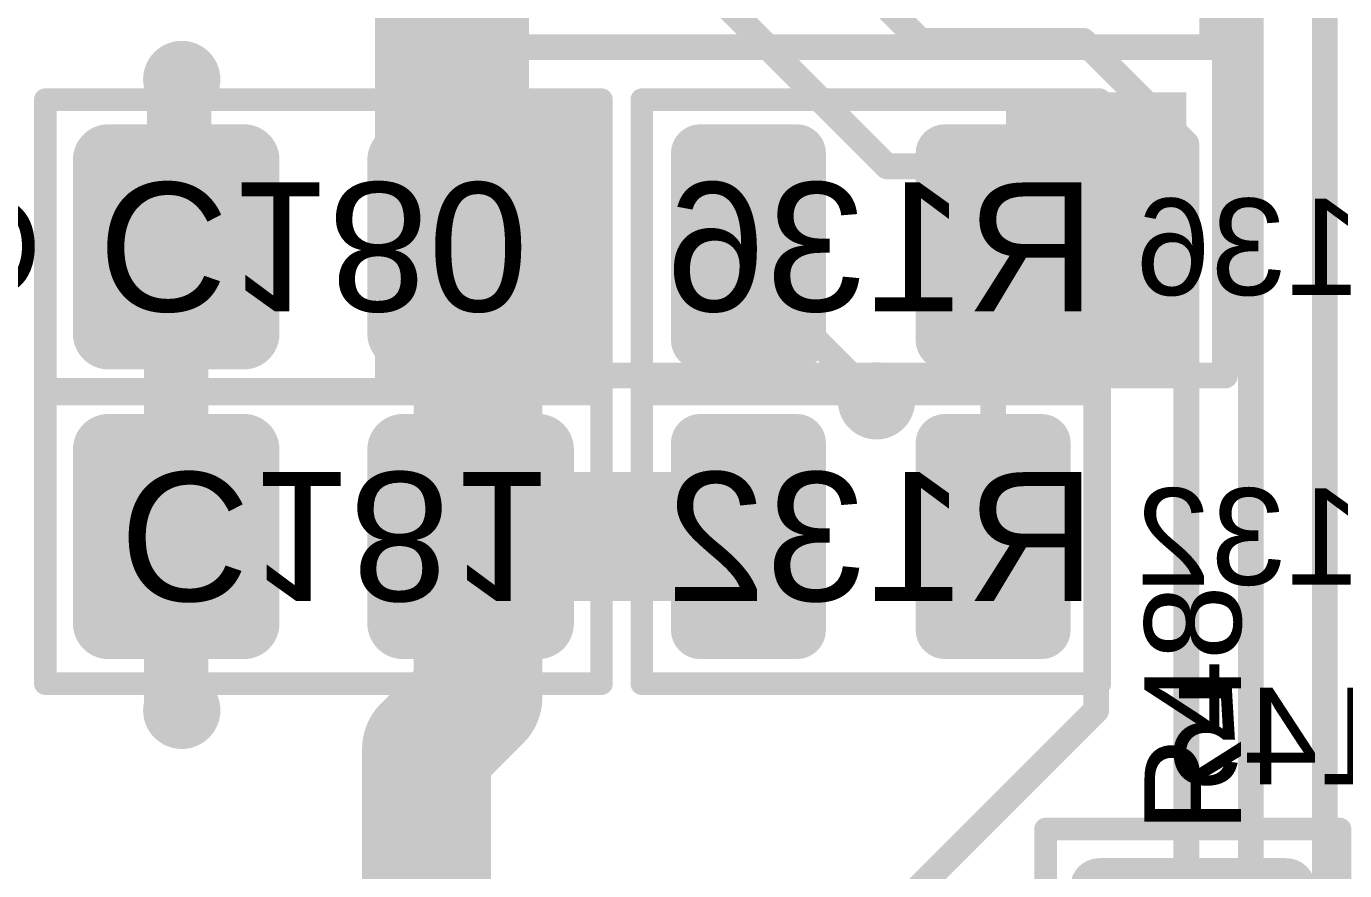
# Model space of a CAD drawing. Header units: inches. Extents: x -3 to 191, y -18 to 93.
# Drawn here: x 31.69 to 41.93, y 47.95 to 54.51 of the extents above; entities that cross this region are included whole.
import ezdxf

# ---------------------------------------------------------------- set-up
doc = ezdxf.new("R2010")
doc.units = ezdxf.units.IN
for name, color, linetype in [('Bottom Layer', 5, 'Continuous'), ('Bottom Overlay', 54, 'Continuous'), ('Bottom Paste', 16, 'Continuous'), ('Bottom Solder', 6, 'Continuous'), ('GND 1', 90, 'Continuous'), ('GND 2', 156, 'Continuous'), ('Mechanical 13', 56, 'Continuous'), ('PWR', 16, 'Continuous'), ('Signal L4', 76, 'Continuous'), ('Top 3D Body', 56, 'Continuous'), ('Top Assembly', 216, 'Continuous'), ('Top Courtyard', 56, 'Continuous'), ('Top Layer', 1, 'Continuous'), ('Top Overlay', 2, 'Continuous'), ('Top Paste', 8, 'Continuous'), ('Top Solder', 216, 'Continuous'), ('Via Holes', 16, 'Continuous')]:
    doc.layers.add(name, color=color, linetype=linetype)
doc.styles.add('Arial', font='', dxfattribs={"height": 0.2})
doc.styles.get('Arial').set_extended_font_data('Arial')

# ---------------------------------------------------------------- blocks, each defined once
blk = doc.blocks.new('FP_2_1977223_2_MFG_176')
at = {"layer": 'Top Layer'}
for points in [[(-2.95, 5.6), (-1.55, 5.6), (-1.55, 3.5), (-2.95, 3.5)], [(1.55, 5.6), (2.95, 5.6), (2.95, 3.5), (1.55, 3.5)]]:
    blk.add_hatch(color=1, dxfattribs=at).paths.add_polyline_path(points)
at = {"layer": 'Top Paste'}
for points in [[(-2.95, 5.6), (-1.55, 5.6), (-1.55, 3.5), (-2.95, 3.5)], [(1.55, 5.6), (2.95, 5.6), (2.95, 3.5), (1.55, 3.5)]]:
    blk.add_hatch(color=8, dxfattribs=at).paths.add_polyline_path(points)
at = {"layer": 'Top Solder'}
for points in [[(-2.95, 5.6), (-1.55, 5.6), (-1.55, 3.5), (-2.95, 3.5)], [(1.55, 5.6), (2.95, 5.6), (2.95, 3.5), (1.55, 3.5)]]:
    blk.add_hatch(color=216, dxfattribs=at).paths.add_polyline_path(points)
at = {"layer": 'Top 3D Body'}
for points in [[(3.15, 3.15, 0.2, 0.2, 0), (-3.15, 3.15, 0.2, 0.2, 0)], [(-3.15, 3.15, 0.2, 0.2, 0), (-3.15, -3.15, 0.2, 0.2, 0)], [(3.15, 3.15, 0.2, 0.2, 0), (3.15, -3.15, 0.2, 0.2, 0)]]:
    blk.add_lwpolyline(points, format="xyseb", dxfattribs=at)
for points in [[(-3.2, 3.15, 0.1, 0.1, 1), (-3.1, 3.15, 0.1, 0.1, 1)], [(-3.2, 3.15, 0.1, 0.1, 1), (-3.1, 3.15, 0.1, 0.1, 1)], [(3.1, 3.15, 0.1, 0.1, 1), (3.2, 3.15, 0.1, 0.1, 1)], [(3.1, 3.15, 0.1, 0.1, 1), (3.2, 3.15, 0.1, 0.1, 1)]]:
    blk.add_lwpolyline(points, format="xyseb", close=True, dxfattribs=at)
at = {"layer": 'Top Assembly'}
for points in [[(3.25, 5.7, 0.2, 0.2, 0), (-3.25, 5.7, 0.2, 0.2, 0)], [(-3.25, 5.7, 0.2, 0.2, 0), (-3.25, -5.8, 0.2, 0.2, 0)], [(3.25, 5.7, 0.2, 0.2, 0), (3.25, -5.8, 0.2, 0.2, 0)]]:
    blk.add_lwpolyline(points, format="xyseb", dxfattribs=at)
for points in [[(-3.3, 5.7, 0.1, 0.1, 1), (-3.2, 5.7, 0.1, 0.1, 1)], [(-3.3, 5.7, 0.1, 0.1, 1), (-3.2, 5.7, 0.1, 0.1, 1)], [(3.2, 5.7, 0.1, 0.1, 1), (3.3, 5.7, 0.1, 0.1, 1)], [(3.2, 5.7, 0.1, 0.1, 1), (3.3, 5.7, 0.1, 0.1, 1)]]:
    blk.add_lwpolyline(points, format="xyseb", close=True, dxfattribs=at)
at = {"layer": 'Top Courtyard'}
for points in [[(3.25, 5.7, 0.2, 0.2, 0), (-3.25, 5.7, 0.2, 0.2, 0)], [(-3.25, 5.7, 0.2, 0.2, 0), (-3.25, -5.8, 0.2, 0.2, 0)], [(3.25, 5.7, 0.2, 0.2, 0), (3.25, -5.8, 0.2, 0.2, 0)]]:
    blk.add_lwpolyline(points, format="xyseb", dxfattribs=at)
for points in [[(-3.3, 5.7, 0.1, 0.1, 1), (-3.2, 5.7, 0.1, 0.1, 1)], [(-3.3, 5.7, 0.1, 0.1, 1), (-3.2, 5.7, 0.1, 0.1, 1)], [(3.2, 5.7, 0.1, 0.1, 1), (3.3, 5.7, 0.1, 0.1, 1)], [(3.2, 5.7, 0.1, 0.1, 1), (3.3, 5.7, 0.1, 0.1, 1)]]:
    blk.add_lwpolyline(points, format="xyseb", close=True, dxfattribs=at)
at = {"layer": 'Top Overlay'}
for points in [[(2.375, 6.15, 0.25, 0.25, 1), (2.125, 6.15, 0.25, 0.25, 1)], [(2.063, 6.15, 0.125, 0.125, 1), (2.187, 6.15, 0.125, 0.125, 1)], [(2.313, 6.15, 0.125, 0.125, 1), (2.438, 6.15, 0.125, 0.125, 1)], [(-3.2, 3.15, 0.1, 0.1, 1), (-3.1, 3.15, 0.1, 0.1, 1)], [(-1.225, 3.15, 0.1, 0.1, 1), (-1.125, 3.15, 0.1, 0.1, 1)], [(1.125, 3.15, 0.1, 0.1, 1), (1.225, 3.15, 0.1, 0.1, 1)], [(3.1, 3.15, 0.1, 0.1, 1), (3.2, 3.15, 0.1, 0.1, 1)]]:
    blk.add_lwpolyline(points, format="xyseb", close=True, dxfattribs=at)
for points in [[(-3.15, 3.15, 0.2, 0.2, 0), (-3.15, -3.15, 0.2, 0.2, 0)], [(1.175, 3.15, 0.2, 0.2, 0), (-1.175, 3.15, 0.2, 0.2, 0)], [(3.15, 3.15, 0.2, 0.2, 0), (3.15, -3.15, 0.2, 0.2, 0)]]:
    blk.add_lwpolyline(points, format="xyseb", dxfattribs=at)
blk = doc.blocks.new('RES_0805_B_183')
at = {"layer": 'Bottom Layer'}
h = blk.add_hatch(color=5, dxfattribs=at)
edge = h.paths.add_edge_path()
edge.add_arc((-1.325, 0.725), 0.125, 90, 180)
edge.add_line((-1.45, 0.725), (-1.45, -0.725))
edge.add_arc((-1.325, -0.725), 0.125, 180, 270)
edge.add_line((-1.325, -0.85), (-0.575, -0.85))
edge.add_arc((-0.575, -0.725), 0.125, 270, 360)
edge.add_line((-0.45, -0.725), (-0.45, 0.725))
edge.add_arc((-0.575, 0.725), 0.125, 0, 90)
edge.add_line((-0.575, 0.85), (-1.325, 0.85))
h = blk.add_hatch(color=5, dxfattribs=at)
edge = h.paths.add_edge_path()
edge.add_arc((0.575, 0.725), 0.125, 90, 180)
edge.add_line((0.45, 0.725), (0.45, -0.725))
edge.add_arc((0.575, -0.725), 0.125, 180, 270)
edge.add_line((0.575, -0.85), (1.325, -0.85))
edge.add_arc((1.325, -0.725), 0.125, 270, 360)
edge.add_line((1.45, -0.725), (1.45, 0.725))
edge.add_arc((1.325, 0.725), 0.125, 0, 90)
edge.add_line((1.325, 0.85), (0.575, 0.85))
at = {"layer": 'Bottom Paste'}
h = blk.add_hatch(color=16, dxfattribs=at)
edge = h.paths.add_edge_path()
edge.add_arc((-1.325, 0.725), 0.125, 90, 180)
edge.add_line((-1.45, 0.725), (-1.45, -0.725))
edge.add_arc((-1.325, -0.725), 0.125, 180, 270)
edge.add_line((-1.325, -0.85), (-0.575, -0.85))
edge.add_arc((-0.575, -0.725), 0.125, 270, 360)
edge.add_line((-0.45, -0.725), (-0.45, 0.725))
edge.add_arc((-0.575, 0.725), 0.125, 0, 90)
edge.add_line((-0.575, 0.85), (-1.325, 0.85))
h = blk.add_hatch(color=16, dxfattribs=at)
edge = h.paths.add_edge_path()
edge.add_arc((0.575, 0.725), 0.125, 90, 180)
edge.add_line((0.45, 0.725), (0.45, -0.725))
edge.add_arc((0.575, -0.725), 0.125, 180, 270)
edge.add_line((0.575, -0.85), (1.325, -0.85))
edge.add_arc((1.325, -0.725), 0.125, 270, 360)
edge.add_line((1.45, -0.725), (1.45, 0.725))
edge.add_arc((1.325, 0.725), 0.125, 0, 90)
edge.add_line((1.325, 0.85), (0.575, 0.85))
at = {"layer": 'Bottom Solder'}
h = blk.add_hatch(color=6, dxfattribs=at)
edge = h.paths.add_edge_path()
edge.add_arc((-1.325, 0.725), 0.227, 90, 180)
edge.add_line((-1.552, 0.725), (-1.552, -0.725))
edge.add_arc((-1.325, -0.725), 0.227, 180, 270)
edge.add_line((-1.325, -0.952), (-0.575, -0.952))
edge.add_arc((-0.575, -0.725), 0.227, 270, 360)
edge.add_line((-0.348, -0.725), (-0.348, 0.725))
edge.add_arc((-0.575, 0.725), 0.227, 0, 90)
edge.add_line((-0.575, 0.952), (-1.325, 0.952))
h = blk.add_hatch(color=6, dxfattribs=at)
edge = h.paths.add_edge_path()
edge.add_arc((0.575, 0.725), 0.227, 90, 180)
edge.add_line((0.348, 0.725), (0.348, -0.725))
edge.add_arc((0.575, -0.725), 0.227, 180, 270)
edge.add_line((0.575, -0.952), (1.325, -0.952))
edge.add_arc((1.325, -0.725), 0.227, 270, 360)
edge.add_line((1.552, -0.725), (1.552, 0.725))
edge.add_arc((1.325, 0.725), 0.227, 0, 90)
edge.add_line((1.325, 0.952), (0.575, 0.952))
at = {"layer": 'Mechanical 13'}
for points in [[(1.778, 1.143, 0.175, 0.175, 0), (-1.778, 1.143, 0.175, 0.175, 0)], [(-1.778, 1.143, 0.175, 0.175, 0), (-1.778, -1.143, 0.175, 0.175, 0)], [(1.778, 1.143, 0.175, 0.175, 0), (1.778, -1.143, 0.175, 0.175, 0)], [(1.778, -1.143, 0.175, 0.175, 0), (-1.778, -1.143, 0.175, 0.175, 0)]]:
    blk.add_lwpolyline(points, format="xyseb", dxfattribs=at)
for points in [[(-1.822, 1.143, 0.0875, 0.0875, 1), (-1.734, 1.143, 0.0875, 0.0875, 1)], [(-1.822, 1.143, 0.0875, 0.0875, 1), (-1.734, 1.143, 0.0875, 0.0875, 1)], [(1.734, 1.143, 0.0875, 0.0875, 1), (1.822, 1.143, 0.0875, 0.0875, 1)], [(1.734, 1.143, 0.0875, 0.0875, 1), (1.822, 1.143, 0.0875, 0.0875, 1)], [(-1.822, -1.143, 0.0875, 0.0875, 1), (-1.734, -1.143, 0.0875, 0.0875, 1)], [(-1.822, -1.143, 0.0875, 0.0875, 1), (-1.734, -1.143, 0.0875, 0.0875, 1)], [(1.734, -1.143, 0.0875, 0.0875, 1), (1.822, -1.143, 0.0875, 0.0875, 1)], [(1.734, -1.143, 0.0875, 0.0875, 1), (1.822, -1.143, 0.0875, 0.0875, 1)]]:
    blk.add_lwpolyline(points, format="xyseb", close=True, dxfattribs=at)
at = {"layer": 'Mechanical 13', "style": 'Arial', "text_generation_flag": 2}
blk.add_text('R136', height=1, rotation=180, dxfattribs=at).set_placement((-1.749, 0.5))
blk = doc.blocks.new('RES_0805_B_187')
at = {"layer": 'Bottom Layer'}
h = blk.add_hatch(color=5, dxfattribs=at)
edge = h.paths.add_edge_path()
edge.add_arc((-1.325, 0.725), 0.125, 90, 180)
edge.add_line((-1.45, 0.725), (-1.45, -0.725))
edge.add_arc((-1.325, -0.725), 0.125, 180, 270)
edge.add_line((-1.325, -0.85), (-0.575, -0.85))
edge.add_arc((-0.575, -0.725), 0.125, 270, 360)
edge.add_line((-0.45, -0.725), (-0.45, 0.725))
edge.add_arc((-0.575, 0.725), 0.125, 0, 90)
edge.add_line((-0.575, 0.85), (-1.325, 0.85))
h = blk.add_hatch(color=5, dxfattribs=at)
edge = h.paths.add_edge_path()
edge.add_arc((0.575, 0.725), 0.125, 90, 180)
edge.add_line((0.45, 0.725), (0.45, -0.725))
edge.add_arc((0.575, -0.725), 0.125, 180, 270)
edge.add_line((0.575, -0.85), (1.325, -0.85))
edge.add_arc((1.325, -0.725), 0.125, 270, 360)
edge.add_line((1.45, -0.725), (1.45, 0.725))
edge.add_arc((1.325, 0.725), 0.125, 0, 90)
edge.add_line((1.325, 0.85), (0.575, 0.85))
at = {"layer": 'Bottom Paste'}
h = blk.add_hatch(color=16, dxfattribs=at)
edge = h.paths.add_edge_path()
edge.add_arc((-1.325, 0.725), 0.125, 90, 180)
edge.add_line((-1.45, 0.725), (-1.45, -0.725))
edge.add_arc((-1.325, -0.725), 0.125, 180, 270)
edge.add_line((-1.325, -0.85), (-0.575, -0.85))
edge.add_arc((-0.575, -0.725), 0.125, 270, 360)
edge.add_line((-0.45, -0.725), (-0.45, 0.725))
edge.add_arc((-0.575, 0.725), 0.125, 0, 90)
edge.add_line((-0.575, 0.85), (-1.325, 0.85))
h = blk.add_hatch(color=16, dxfattribs=at)
edge = h.paths.add_edge_path()
edge.add_arc((0.575, 0.725), 0.125, 90, 180)
edge.add_line((0.45, 0.725), (0.45, -0.725))
edge.add_arc((0.575, -0.725), 0.125, 180, 270)
edge.add_line((0.575, -0.85), (1.325, -0.85))
edge.add_arc((1.325, -0.725), 0.125, 270, 360)
edge.add_line((1.45, -0.725), (1.45, 0.725))
edge.add_arc((1.325, 0.725), 0.125, 0, 90)
edge.add_line((1.325, 0.85), (0.575, 0.85))
at = {"layer": 'Bottom Solder'}
h = blk.add_hatch(color=6, dxfattribs=at)
edge = h.paths.add_edge_path()
edge.add_arc((-1.325, 0.725), 0.227, 90, 180)
edge.add_line((-1.552, 0.725), (-1.552, -0.725))
edge.add_arc((-1.325, -0.725), 0.227, 180, 270)
edge.add_line((-1.325, -0.952), (-0.575, -0.952))
edge.add_arc((-0.575, -0.725), 0.227, 270, 360)
edge.add_line((-0.348, -0.725), (-0.348, 0.725))
edge.add_arc((-0.575, 0.725), 0.227, 0, 90)
edge.add_line((-0.575, 0.952), (-1.325, 0.952))
h = blk.add_hatch(color=6, dxfattribs=at)
edge = h.paths.add_edge_path()
edge.add_arc((0.575, 0.725), 0.227, 90, 180)
edge.add_line((0.348, 0.725), (0.348, -0.725))
edge.add_arc((0.575, -0.725), 0.227, 180, 270)
edge.add_line((0.575, -0.952), (1.325, -0.952))
edge.add_arc((1.325, -0.725), 0.227, 270, 360)
edge.add_line((1.552, -0.725), (1.552, 0.725))
edge.add_arc((1.325, 0.725), 0.227, 0, 90)
edge.add_line((1.325, 0.952), (0.575, 0.952))
at = {"layer": 'Mechanical 13'}
for points in [[(1.778, 1.143, 0.175, 0.175, 0), (-1.778, 1.143, 0.175, 0.175, 0)], [(-1.778, 1.143, 0.175, 0.175, 0), (-1.778, -1.143, 0.175, 0.175, 0)], [(1.778, 1.143, 0.175, 0.175, 0), (1.778, -1.143, 0.175, 0.175, 0)], [(1.778, -1.143, 0.175, 0.175, 0), (-1.778, -1.143, 0.175, 0.175, 0)]]:
    blk.add_lwpolyline(points, format="xyseb", dxfattribs=at)
for points in [[(-1.822, 1.143, 0.0875, 0.0875, 1), (-1.734, 1.143, 0.0875, 0.0875, 1)], [(-1.822, 1.143, 0.0875, 0.0875, 1), (-1.734, 1.143, 0.0875, 0.0875, 1)], [(1.734, 1.143, 0.0875, 0.0875, 1), (1.822, 1.143, 0.0875, 0.0875, 1)], [(1.734, 1.143, 0.0875, 0.0875, 1), (1.822, 1.143, 0.0875, 0.0875, 1)], [(-1.822, -1.143, 0.0875, 0.0875, 1), (-1.734, -1.143, 0.0875, 0.0875, 1)], [(-1.822, -1.143, 0.0875, 0.0875, 1), (-1.734, -1.143, 0.0875, 0.0875, 1)], [(1.734, -1.143, 0.0875, 0.0875, 1), (1.822, -1.143, 0.0875, 0.0875, 1)], [(1.734, -1.143, 0.0875, 0.0875, 1), (1.822, -1.143, 0.0875, 0.0875, 1)]]:
    blk.add_lwpolyline(points, format="xyseb", close=True, dxfattribs=at)
at = {"layer": 'Mechanical 13', "style": 'Arial', "text_generation_flag": 2}
blk.add_text('R132', height=1, rotation=180, dxfattribs=at).set_placement((-1.749, 0.5))
blk = doc.blocks.new('RES_0805_268')
at = {"layer": 'Top Layer'}
h = blk.add_hatch(color=1, dxfattribs=at)
edge = h.paths.add_edge_path()
edge.add_arc((-1.325, 0.725), 0.125, 90, 180)
edge.add_line((-1.45, 0.725), (-1.45, -0.725))
edge.add_arc((-1.325, -0.725), 0.125, 180, 270)
edge.add_line((-1.325, -0.85), (-0.575, -0.85))
edge.add_arc((-0.575, -0.725), 0.125, 270, 360)
edge.add_line((-0.45, -0.725), (-0.45, 0.725))
edge.add_arc((-0.575, 0.725), 0.125, 0, 90)
edge.add_line((-0.575, 0.85), (-1.325, 0.85))
h = blk.add_hatch(color=1, dxfattribs=at)
edge = h.paths.add_edge_path()
edge.add_arc((0.575, 0.725), 0.125, 90, 180)
edge.add_line((0.45, 0.725), (0.45, -0.725))
edge.add_arc((0.575, -0.725), 0.125, 180, 270)
edge.add_line((0.575, -0.85), (1.325, -0.85))
edge.add_arc((1.325, -0.725), 0.125, 270, 360)
edge.add_line((1.45, -0.725), (1.45, 0.725))
edge.add_arc((1.325, 0.725), 0.125, 0, 90)
edge.add_line((1.325, 0.85), (0.575, 0.85))
at = {"layer": 'Top Paste'}
h = blk.add_hatch(color=8, dxfattribs=at)
edge = h.paths.add_edge_path()
edge.add_arc((-1.325, 0.725), 0.125, 90, 180)
edge.add_line((-1.45, 0.725), (-1.45, -0.725))
edge.add_arc((-1.325, -0.725), 0.125, 180, 270)
edge.add_line((-1.325, -0.85), (-0.575, -0.85))
edge.add_arc((-0.575, -0.725), 0.125, 270, 360)
edge.add_line((-0.45, -0.725), (-0.45, 0.725))
edge.add_arc((-0.575, 0.725), 0.125, 0, 90)
edge.add_line((-0.575, 0.85), (-1.325, 0.85))
h = blk.add_hatch(color=8, dxfattribs=at)
edge = h.paths.add_edge_path()
edge.add_arc((0.575, 0.725), 0.125, 90, 180)
edge.add_line((0.45, 0.725), (0.45, -0.725))
edge.add_arc((0.575, -0.725), 0.125, 180, 270)
edge.add_line((0.575, -0.85), (1.325, -0.85))
edge.add_arc((1.325, -0.725), 0.125, 270, 360)
edge.add_line((1.45, -0.725), (1.45, 0.725))
edge.add_arc((1.325, 0.725), 0.125, 0, 90)
edge.add_line((1.325, 0.85), (0.575, 0.85))
at = {"layer": 'Top Solder'}
h = blk.add_hatch(color=216, dxfattribs=at)
edge = h.paths.add_edge_path()
edge.add_arc((-1.325, 0.725), 0.227, 90, 180)
edge.add_line((-1.552, 0.725), (-1.552, -0.725))
edge.add_arc((-1.325, -0.725), 0.227, 180, 270)
edge.add_line((-1.325, -0.952), (-0.575, -0.952))
edge.add_arc((-0.575, -0.725), 0.227, 270, 360)
edge.add_line((-0.348, -0.725), (-0.348, 0.725))
edge.add_arc((-0.575, 0.725), 0.227, 0, 90)
edge.add_line((-0.575, 0.952), (-1.325, 0.952))
h = blk.add_hatch(color=216, dxfattribs=at)
edge = h.paths.add_edge_path()
edge.add_arc((0.575, 0.725), 0.227, 90, 180)
edge.add_line((0.348, 0.725), (0.348, -0.725))
edge.add_arc((0.575, -0.725), 0.227, 180, 270)
edge.add_line((0.575, -0.952), (1.325, -0.952))
edge.add_arc((1.325, -0.725), 0.227, 270, 360)
edge.add_line((1.552, -0.725), (1.552, 0.725))
edge.add_arc((1.325, 0.725), 0.227, 0, 90)
edge.add_line((1.325, 0.952), (0.575, 0.952))
at = {"layer": 'Mechanical 13'}
for points in [[(-1.778, 1.143, 0.175, 0.175, 0), (-1.778, -1.143, 0.175, 0.175, 0)], [(-1.778, 1.143, 0.175, 0.175, 0), (1.778, 1.143, 0.175, 0.175, 0)], [(1.778, 1.143, 0.175, 0.175, 0), (1.778, -1.143, 0.175, 0.175, 0)], [(-1.778, -1.143, 0.175, 0.175, 0), (1.778, -1.143, 0.175, 0.175, 0)]]:
    blk.add_lwpolyline(points, format="xyseb", dxfattribs=at)
for points in [[(-1.822, 1.143, 0.0875, 0.0875, 1), (-1.734, 1.143, 0.0875, 0.0875, 1)], [(-1.822, 1.143, 0.0875, 0.0875, 1), (-1.734, 1.143, 0.0875, 0.0875, 1)], [(1.734, 1.143, 0.0875, 0.0875, 1), (1.822, 1.143, 0.0875, 0.0875, 1)], [(1.734, 1.143, 0.0875, 0.0875, 1), (1.822, 1.143, 0.0875, 0.0875, 1)], [(-1.822, -1.143, 0.0875, 0.0875, 1), (-1.734, -1.143, 0.0875, 0.0875, 1)], [(-1.822, -1.143, 0.0875, 0.0875, 1), (-1.734, -1.143, 0.0875, 0.0875, 1)], [(1.734, -1.143, 0.0875, 0.0875, 1), (1.822, -1.143, 0.0875, 0.0875, 1)], [(1.734, -1.143, 0.0875, 0.0875, 1), (1.822, -1.143, 0.0875, 0.0875, 1)]]:
    blk.add_lwpolyline(points, format="xyseb", close=True, dxfattribs=at)
at = {"layer": 'Mechanical 13', "style": 'Arial'}
blk.add_text('R48', height=1, dxfattribs=at).set_placement((-1.333, -0.5))
blk = doc.blocks.new('CAP_0805_B_347')
at = {"layer": 'Bottom Layer'}
h = blk.add_hatch(color=5, dxfattribs=at)
edge = h.paths.add_edge_path()
edge.add_arc((-1.668, 0.675), 0.175, 90, 180)
edge.add_line((-1.843, 0.675), (-1.843, -0.675))
edge.add_arc((-1.668, -0.675), 0.175, 180, 270)
edge.add_line((-1.668, -0.85), (-0.618, -0.85))
edge.add_arc((-0.618, -0.675), 0.175, 270, 360)
edge.add_line((-0.443, -0.675), (-0.443, 0.675))
edge.add_arc((-0.618, 0.675), 0.175, 0, 90)
edge.add_line((-0.618, 0.85), (-1.668, 0.85))
h = blk.add_hatch(color=5, dxfattribs=at)
edge = h.paths.add_edge_path()
edge.add_arc((0.618, 0.675), 0.175, 90, 180)
edge.add_line((0.443, 0.675), (0.443, -0.675))
edge.add_arc((0.618, -0.675), 0.175, 180, 270)
edge.add_line((0.618, -0.85), (1.668, -0.85))
edge.add_arc((1.668, -0.675), 0.175, 270, 360)
edge.add_line((1.843, -0.675), (1.843, 0.675))
edge.add_arc((1.668, 0.675), 0.175, 0, 90)
edge.add_line((1.668, 0.85), (0.618, 0.85))
at = {"layer": 'Bottom Paste'}
h = blk.add_hatch(color=16, dxfattribs=at)
edge = h.paths.add_edge_path()
edge.add_arc((-1.668, 0.675), 0.175, 90, 180)
edge.add_line((-1.843, 0.675), (-1.843, -0.675))
edge.add_arc((-1.668, -0.675), 0.175, 180, 270)
edge.add_line((-1.668, -0.85), (-0.618, -0.85))
edge.add_arc((-0.618, -0.675), 0.175, 270, 360)
edge.add_line((-0.443, -0.675), (-0.443, 0.675))
edge.add_arc((-0.618, 0.675), 0.175, 0, 90)
edge.add_line((-0.618, 0.85), (-1.668, 0.85))
h = blk.add_hatch(color=16, dxfattribs=at)
edge = h.paths.add_edge_path()
edge.add_arc((0.618, 0.675), 0.175, 90, 180)
edge.add_line((0.443, 0.675), (0.443, -0.675))
edge.add_arc((0.618, -0.675), 0.175, 180, 270)
edge.add_line((0.618, -0.85), (1.668, -0.85))
edge.add_arc((1.668, -0.675), 0.175, 270, 360)
edge.add_line((1.843, -0.675), (1.843, 0.675))
edge.add_arc((1.668, 0.675), 0.175, 0, 90)
edge.add_line((1.668, 0.85), (0.618, 0.85))
at = {"layer": 'Bottom Solder'}
h = blk.add_hatch(color=6, dxfattribs=at)
edge = h.paths.add_edge_path()
edge.add_arc((-1.668, 0.675), 0.277, 90, 180)
edge.add_line((-1.945, 0.675), (-1.945, -0.675))
edge.add_arc((-1.668, -0.675), 0.277, 180, 270)
edge.add_line((-1.668, -0.952), (-0.618, -0.952))
edge.add_arc((-0.618, -0.675), 0.277, 270, 360)
edge.add_line((-0.341, -0.675), (-0.341, 0.675))
edge.add_arc((-0.618, 0.675), 0.277, 0, 90)
edge.add_line((-0.618, 0.952), (-1.668, 0.952))
h = blk.add_hatch(color=6, dxfattribs=at)
edge = h.paths.add_edge_path()
edge.add_arc((0.618, 0.675), 0.277, 90, 180)
edge.add_line((0.341, 0.675), (0.341, -0.675))
edge.add_arc((0.618, -0.675), 0.277, 180, 270)
edge.add_line((0.618, -0.952), (1.668, -0.952))
edge.add_arc((1.668, -0.675), 0.277, 270, 360)
edge.add_line((1.945, -0.675), (1.945, 0.675))
edge.add_arc((1.668, 0.675), 0.277, 0, 90)
edge.add_line((1.668, 0.952), (0.618, 0.952))
at = {"layer": 'Mechanical 13'}
for points in [[(-2.159, 1.143, 0.175, 0.175, 0), (2.159, 1.143, 0.175, 0.175, 0)], [(-2.159, -1.143, 0.175, 0.175, 0), (-2.159, 1.143, 0.175, 0.175, 0)], [(2.159, -1.143, 0.175, 0.175, 0), (2.159, 1.143, 0.175, 0.175, 0)], [(-2.159, -1.143, 0.175, 0.175, 0), (2.159, -1.143, 0.175, 0.175, 0)]]:
    blk.add_lwpolyline(points, format="xyseb", dxfattribs=at)
for points in [[(-2.203, 1.143, 0.0875, 0.0875, 1), (-2.115, 1.143, 0.0875, 0.0875, 1)], [(-2.203, 1.143, 0.0875, 0.0875, 1), (-2.115, 1.143, 0.0875, 0.0875, 1)], [(2.115, 1.143, 0.0875, 0.0875, 1), (2.203, 1.143, 0.0875, 0.0875, 1)], [(2.115, 1.143, 0.0875, 0.0875, 1), (2.203, 1.143, 0.0875, 0.0875, 1)], [(-2.203, -1.143, 0.0875, 0.0875, 1), (-2.115, -1.143, 0.0875, 0.0875, 1)], [(-2.203, -1.143, 0.0875, 0.0875, 1), (-2.115, -1.143, 0.0875, 0.0875, 1)], [(2.115, -1.143, 0.0875, 0.0875, 1), (2.203, -1.143, 0.0875, 0.0875, 1)], [(2.115, -1.143, 0.0875, 0.0875, 1), (2.203, -1.143, 0.0875, 0.0875, 1)]]:
    blk.add_lwpolyline(points, format="xyseb", close=True, dxfattribs=at)
at = {"layer": 'Mechanical 13', "style": 'Arial', "text_generation_flag": 2}
blk.add_text('C181', height=1, rotation=180, dxfattribs=at).set_placement((-1.583, 0.5))
blk = doc.blocks.new('CAP_0805_B_348')
at = {"layer": 'Bottom Layer'}
h = blk.add_hatch(color=5, dxfattribs=at)
edge = h.paths.add_edge_path()
edge.add_arc((-1.668, 0.675), 0.175, 90, 180)
edge.add_line((-1.843, 0.675), (-1.843, -0.675))
edge.add_arc((-1.668, -0.675), 0.175, 180, 270)
edge.add_line((-1.668, -0.85), (-0.618, -0.85))
edge.add_arc((-0.618, -0.675), 0.175, 270, 360)
edge.add_line((-0.443, -0.675), (-0.443, 0.675))
edge.add_arc((-0.618, 0.675), 0.175, 0, 90)
edge.add_line((-0.618, 0.85), (-1.668, 0.85))
h = blk.add_hatch(color=5, dxfattribs=at)
edge = h.paths.add_edge_path()
edge.add_arc((0.618, 0.675), 0.175, 90, 180)
edge.add_line((0.443, 0.675), (0.443, -0.675))
edge.add_arc((0.618, -0.675), 0.175, 180, 270)
edge.add_line((0.618, -0.85), (1.668, -0.85))
edge.add_arc((1.668, -0.675), 0.175, 270, 360)
edge.add_line((1.843, -0.675), (1.843, 0.675))
edge.add_arc((1.668, 0.675), 0.175, 0, 90)
edge.add_line((1.668, 0.85), (0.618, 0.85))
at = {"layer": 'Bottom Paste'}
h = blk.add_hatch(color=16, dxfattribs=at)
edge = h.paths.add_edge_path()
edge.add_arc((-1.668, 0.675), 0.175, 90, 180)
edge.add_line((-1.843, 0.675), (-1.843, -0.675))
edge.add_arc((-1.668, -0.675), 0.175, 180, 270)
edge.add_line((-1.668, -0.85), (-0.618, -0.85))
edge.add_arc((-0.618, -0.675), 0.175, 270, 360)
edge.add_line((-0.443, -0.675), (-0.443, 0.675))
edge.add_arc((-0.618, 0.675), 0.175, 0, 90)
edge.add_line((-0.618, 0.85), (-1.668, 0.85))
h = blk.add_hatch(color=16, dxfattribs=at)
edge = h.paths.add_edge_path()
edge.add_arc((0.618, 0.675), 0.175, 90, 180)
edge.add_line((0.443, 0.675), (0.443, -0.675))
edge.add_arc((0.618, -0.675), 0.175, 180, 270)
edge.add_line((0.618, -0.85), (1.668, -0.85))
edge.add_arc((1.668, -0.675), 0.175, 270, 360)
edge.add_line((1.843, -0.675), (1.843, 0.675))
edge.add_arc((1.668, 0.675), 0.175, 0, 90)
edge.add_line((1.668, 0.85), (0.618, 0.85))
at = {"layer": 'Bottom Solder'}
h = blk.add_hatch(color=6, dxfattribs=at)
edge = h.paths.add_edge_path()
edge.add_arc((-1.668, 0.675), 0.277, 90, 180)
edge.add_line((-1.945, 0.675), (-1.945, -0.675))
edge.add_arc((-1.668, -0.675), 0.277, 180, 270)
edge.add_line((-1.668, -0.952), (-0.618, -0.952))
edge.add_arc((-0.618, -0.675), 0.277, 270, 360)
edge.add_line((-0.341, -0.675), (-0.341, 0.675))
edge.add_arc((-0.618, 0.675), 0.277, 0, 90)
edge.add_line((-0.618, 0.952), (-1.668, 0.952))
h = blk.add_hatch(color=6, dxfattribs=at)
edge = h.paths.add_edge_path()
edge.add_arc((0.618, 0.675), 0.277, 90, 180)
edge.add_line((0.341, 0.675), (0.341, -0.675))
edge.add_arc((0.618, -0.675), 0.277, 180, 270)
edge.add_line((0.618, -0.952), (1.668, -0.952))
edge.add_arc((1.668, -0.675), 0.277, 270, 360)
edge.add_line((1.945, -0.675), (1.945, 0.675))
edge.add_arc((1.668, 0.675), 0.277, 0, 90)
edge.add_line((1.668, 0.952), (0.618, 0.952))
at = {"layer": 'Mechanical 13'}
for points in [[(-2.159, 1.143, 0.175, 0.175, 0), (2.159, 1.143, 0.175, 0.175, 0)], [(-2.159, -1.143, 0.175, 0.175, 0), (-2.159, 1.143, 0.175, 0.175, 0)], [(2.159, -1.143, 0.175, 0.175, 0), (2.159, 1.143, 0.175, 0.175, 0)], [(-2.159, -1.143, 0.175, 0.175, 0), (2.159, -1.143, 0.175, 0.175, 0)]]:
    blk.add_lwpolyline(points, format="xyseb", dxfattribs=at)
for points in [[(-2.203, 1.143, 0.0875, 0.0875, 1), (-2.115, 1.143, 0.0875, 0.0875, 1)], [(-2.203, 1.143, 0.0875, 0.0875, 1), (-2.115, 1.143, 0.0875, 0.0875, 1)], [(2.115, 1.143, 0.0875, 0.0875, 1), (2.203, 1.143, 0.0875, 0.0875, 1)], [(2.115, 1.143, 0.0875, 0.0875, 1), (2.203, 1.143, 0.0875, 0.0875, 1)], [(-2.203, -1.143, 0.0875, 0.0875, 1), (-2.115, -1.143, 0.0875, 0.0875, 1)], [(-2.203, -1.143, 0.0875, 0.0875, 1), (-2.115, -1.143, 0.0875, 0.0875, 1)], [(2.115, -1.143, 0.0875, 0.0875, 1), (2.203, -1.143, 0.0875, 0.0875, 1)], [(2.115, -1.143, 0.0875, 0.0875, 1), (2.203, -1.143, 0.0875, 0.0875, 1)]]:
    blk.add_lwpolyline(points, format="xyseb", close=True, dxfattribs=at)
at = {"layer": 'Mechanical 13', "style": 'Arial', "text_generation_flag": 2}
blk.add_text('C180', height=1, rotation=180, dxfattribs=at).set_placement((-1.749, 0.5))

msp = doc.modelspace()

# ---------------------------------------------------------------- hatches: boundary and pattern name
at = {"layer": 'Bottom Layer'}
h = msp.add_hatch(color=5, dxfattribs=at)
edge = h.paths.add_edge_path()
edge.add_arc((32.9, 54.1), 0.3, 0, 360)
h = msp.add_hatch(color=5, dxfattribs=at)
edge = h.paths.add_edge_path()
edge.add_arc((38.294, 51.604), 0.3, 0, 360)
h = msp.add_hatch(color=5, dxfattribs=at)
edge = h.paths.add_edge_path()
edge.add_arc((35.2, 49.3), 0.3, 0, 360)
h = msp.add_hatch(color=5, dxfattribs=at)
edge = h.paths.add_edge_path()
edge.add_arc((32.9, 49.2), 0.3, 0, 360)
at = {"layer": 'GND 1'}
h = msp.add_hatch(color=90, dxfattribs=at)
edge = h.paths.add_edge_path()
edge.add_arc((32.9, 54.1), 0.3, 0, 360)
h = msp.add_hatch(color=90, dxfattribs=at)
edge = h.paths.add_edge_path()
edge.add_arc((38.294, 51.604), 0.3, 0, 360)
h = msp.add_hatch(color=90, dxfattribs=at)
edge = h.paths.add_edge_path()
edge.add_arc((35.2, 49.3), 0.3, 0, 360)
h = msp.add_hatch(color=90, dxfattribs=at)
edge = h.paths.add_edge_path()
edge.add_arc((32.9, 49.2), 0.3, 0, 360)
at = {"layer": 'GND 2'}
h = msp.add_hatch(color=156, dxfattribs=at)
edge = h.paths.add_edge_path()
edge.add_arc((32.9, 54.1), 0.3, 0, 360)
h = msp.add_hatch(color=156, dxfattribs=at)
edge = h.paths.add_edge_path()
edge.add_arc((38.294, 51.604), 0.3, 0, 360)
h = msp.add_hatch(color=156, dxfattribs=at)
edge = h.paths.add_edge_path()
edge.add_arc((35.2, 49.3), 0.3, 0, 360)
h = msp.add_hatch(color=156, dxfattribs=at)
edge = h.paths.add_edge_path()
edge.add_arc((32.9, 49.2), 0.3, 0, 360)
at = {"layer": 'PWR'}
h = msp.add_hatch(color=16, dxfattribs=at)
edge = h.paths.add_edge_path()
edge.add_arc((32.9, 54.1), 0.3, 0, 360)
h = msp.add_hatch(color=16, dxfattribs=at)
edge = h.paths.add_edge_path()
edge.add_arc((38.294, 51.604), 0.3, 0, 360)
h = msp.add_hatch(color=16, dxfattribs=at)
edge = h.paths.add_edge_path()
edge.add_arc((35.2, 49.3), 0.3, 0, 360)
h = msp.add_hatch(color=16, dxfattribs=at)
edge = h.paths.add_edge_path()
edge.add_arc((32.9, 49.2), 0.3, 0, 360)
at = {"layer": 'Signal L4'}
h = msp.add_hatch(color=76, dxfattribs=at)
edge = h.paths.add_edge_path()
edge.add_arc((32.9, 54.1), 0.3, 0, 360)
h = msp.add_hatch(color=76, dxfattribs=at)
edge = h.paths.add_edge_path()
edge.add_arc((38.294, 51.604), 0.3, 0, 360)
h = msp.add_hatch(color=76, dxfattribs=at)
edge = h.paths.add_edge_path()
edge.add_arc((35.2, 49.3), 0.3, 0, 360)
h = msp.add_hatch(color=76, dxfattribs=at)
edge = h.paths.add_edge_path()
edge.add_arc((32.9, 49.2), 0.3, 0, 360)
at = {"layer": 'Top Layer'}
h = msp.add_hatch(color=1, dxfattribs=at)
edge = h.paths.add_edge_path()
edge.add_arc((32.9, 54.1), 0.3, 0, 360)
h = msp.add_hatch(color=1, dxfattribs=at)
edge = h.paths.add_edge_path()
edge.add_arc((38.294, 51.604), 0.3, 0, 360)
h = msp.add_hatch(color=1, dxfattribs=at)
edge = h.paths.add_edge_path()
edge.add_arc((35.2, 49.3), 0.3, 0, 360)
h = msp.add_hatch(color=1, dxfattribs=at)
edge = h.paths.add_edge_path()
edge.add_arc((32.9, 49.2), 0.3, 0, 360)
at = {"layer": 'Via Holes'}
h = msp.add_hatch(color=7, dxfattribs=at)
edge = h.paths.add_edge_path()
edge.add_arc((32.9, 54.1), 0.15, 0, 360)
h = msp.add_hatch(color=7, dxfattribs=at)
edge = h.paths.add_edge_path()
edge.add_arc((38.294, 51.604), 0.15, 0, 360)
h = msp.add_hatch(color=7, dxfattribs=at)
edge = h.paths.add_edge_path()
edge.add_arc((35.2, 49.3), 0.15, 0, 360)
h = msp.add_hatch(color=7, dxfattribs=at)
edge = h.paths.add_edge_path()
edge.add_arc((32.9, 49.2), 0.15, 0, 360)

# ---------------------------------------------------------------- linework, layer by layer
at = {"layer": 'Bottom Layer'}
for points in [[(41.775, 46.225, 0.2, 0.2, 0), (41.775, 60.445, 0.2, 0.2, 0)], [(35.095, 52.848, 1, 1, 0), (35.095, 56.3, 1, 1, 0)], [(36.365, 55.436, 0.2, 0.2, 0), (38.376, 53.425, 0.2, 0.2, 0)], [(37.635, 55.4, 0.2, 0.2, 0), (38.635, 54.4, 0.2, 0.2, 0)], [(41.2, 43.1, 0.2, 0.2, 0), (41.2, 54.8, 0.2, 0.2, 0)], [(38.635, 54.4, 0.2, 0.2, 0), (39.9, 54.4, 0.2, 0.2, 0)], [(39.9, 54.4, 0.2, 0.2, 0), (40.7, 53.6, 0.2, 0.2, 0)], [(32.881, 54.081, 0.5, 0.5, 0), (32.9, 54.1, 0.5, 0.5, 0)], [(32.881, 52.824, 0.5, 0.5, 0), (32.881, 54.081, 0.5, 0.5, 0)], [(40.7, 40.6, 0.2, 0.2, 0), (40.7, 53.6, 0.2, 0.2, 0)], [(38.376, 53.425, 0.2, 0.2, 0), (38.802, 53.425, 0.2, 0.2, 0)], [(38.802, 53.425, 0.2, 0.2, 0), (39.2, 53.027, 0.2, 0.2, 0)], [(35.2, 49.3, 1, 1, 0), (35.2, 52.8, 1, 1, 0)], [(39.2, 52.8, 0.2, 0.2, 0), (39.2, 53.027, 0.2, 0.2, 0)], [(32.857, 52.8, 0.5, 0.5, 0), (32.881, 52.824, 0.5, 0.5, 0)], [(32.857, 50.55, 0.5, 0.5, 0), (32.857, 52.8, 0.5, 0.5, 0)], [(37.3, 52.464, 0.2, 0.2, 0), (37.3, 52.8, 0.2, 0.2, 0)], [(39.2, 50.55, 0.2, 0.2, 0), (39.2, 52.8, 0.2, 0.2, 0)], [(37.3, 52.464, 0.2, 0.2, 0), (37.698, 52.065, 0.2, 0.2, 0)], [(37.698, 52.065, 0.2, 0.2, 0), (37.832, 52.065, 0.2, 0.2, 0)], [(37.832, 52.065, 0.2, 0.2, 0), (38.294, 51.604, 0.2, 0.2, 0)], [(35.143, 50.55, 1, 1, 0), (37.3, 50.55, 1, 1, 0)], [(32.857, 49.27, 0.5, 0.5, 0), (32.857, 50.55, 0.5, 0.5, 0)], [(32.857, 49.27, 0.5, 0.5, 0), (32.9, 49.227, 0.5, 0.5, 0)], [(32.9, 49.2, 0.5, 0.5, 0), (32.9, 49.227, 0.5, 0.5, 0)]]:
    msp.add_lwpolyline(points, format="xyseb", dxfattribs=at)
for points in [[(38.585, 54.4, 0.1, 0.1, 1), (38.685, 54.4, 0.1, 0.1, 1)], [(38.585, 54.4, 0.1, 0.1, 1), (38.685, 54.4, 0.1, 0.1, 1)], [(39.85, 54.4, 0.1, 0.1, 1), (39.95, 54.4, 0.1, 0.1, 1)], [(39.85, 54.4, 0.1, 0.1, 1), (39.95, 54.4, 0.1, 0.1, 1)], [(32.775, 54.1, 0.25, 0.25, 1), (33.025, 54.1, 0.25, 0.25, 1)], [(32.756, 54.081, 0.25, 0.25, 1), (33.006, 54.081, 0.25, 0.25, 1)], [(32.756, 54.081, 0.25, 0.25, 1), (33.006, 54.081, 0.25, 0.25, 1)], [(40.65, 53.6, 0.1, 0.1, 1), (40.75, 53.6, 0.1, 0.1, 1)], [(40.65, 53.6, 0.1, 0.1, 1), (40.75, 53.6, 0.1, 0.1, 1)], [(38.326, 53.425, 0.1, 0.1, 1), (38.426, 53.425, 0.1, 0.1, 1)], [(38.326, 53.425, 0.1, 0.1, 1), (38.426, 53.425, 0.1, 0.1, 1)], [(38.752, 53.425, 0.1, 0.1, 1), (38.852, 53.425, 0.1, 0.1, 1)], [(38.752, 53.425, 0.1, 0.1, 1), (38.852, 53.425, 0.1, 0.1, 1)], [(34.845, 52.848, 0.5, 0.5, 1), (35.345, 52.848, 0.5, 0.5, 1)], [(34.95, 52.8, 0.5, 0.5, 1), (35.45, 52.8, 0.5, 0.5, 1)], [(39.15, 53.027, 0.1, 0.1, 1), (39.25, 53.027, 0.1, 0.1, 1)], [(39.15, 53.027, 0.1, 0.1, 1), (39.25, 53.027, 0.1, 0.1, 1)], [(32.732, 52.8, 0.25, 0.25, 1), (32.982, 52.8, 0.25, 0.25, 1)], [(32.732, 52.8, 0.25, 0.25, 1), (32.982, 52.8, 0.25, 0.25, 1)], [(32.756, 52.824, 0.25, 0.25, 1), (33.006, 52.824, 0.25, 0.25, 1)], [(32.756, 52.824, 0.25, 0.25, 1), (33.006, 52.824, 0.25, 0.25, 1)], [(37.25, 52.8, 0.1, 0.1, 1), (37.35, 52.8, 0.1, 0.1, 1)], [(39.15, 52.8, 0.1, 0.1, 1), (39.25, 52.8, 0.1, 0.1, 1)], [(39.15, 52.8, 0.1, 0.1, 1), (39.25, 52.8, 0.1, 0.1, 1)], [(37.25, 52.464, 0.1, 0.1, 1), (37.35, 52.464, 0.1, 0.1, 1)], [(37.25, 52.464, 0.1, 0.1, 1), (37.35, 52.464, 0.1, 0.1, 1)], [(37.648, 52.065, 0.1, 0.1, 1), (37.748, 52.065, 0.1, 0.1, 1)], [(37.648, 52.065, 0.1, 0.1, 1), (37.748, 52.065, 0.1, 0.1, 1)], [(37.782, 52.065, 0.1, 0.1, 1), (37.882, 52.065, 0.1, 0.1, 1)], [(37.782, 52.065, 0.1, 0.1, 1), (37.882, 52.065, 0.1, 0.1, 1)], [(38.244, 51.604, 0.1, 0.1, 1), (38.344, 51.604, 0.1, 0.1, 1)], [(34.893, 50.55, 0.5, 0.5, 1), (35.393, 50.55, 0.5, 0.5, 1)], [(37.05, 50.55, 0.5, 0.5, 1), (37.55, 50.55, 0.5, 0.5, 1)], [(32.732, 50.55, 0.25, 0.25, 1), (32.982, 50.55, 0.25, 0.25, 1)], [(32.732, 50.55, 0.25, 0.25, 1), (32.982, 50.55, 0.25, 0.25, 1)], [(39.15, 50.55, 0.1, 0.1, 1), (39.25, 50.55, 0.1, 0.1, 1)], [(34.95, 49.3, 0.5, 0.5, 1), (35.45, 49.3, 0.5, 0.5, 1)], [(32.732, 49.27, 0.25, 0.25, 1), (32.982, 49.27, 0.25, 0.25, 1)], [(32.732, 49.27, 0.25, 0.25, 1), (32.982, 49.27, 0.25, 0.25, 1)], [(32.775, 49.227, 0.25, 0.25, 1), (33.025, 49.227, 0.25, 0.25, 1)], [(32.775, 49.227, 0.25, 0.25, 1), (33.025, 49.227, 0.25, 0.25, 1)], [(32.775, 49.2, 0.25, 0.25, 1), (33.025, 49.2, 0.25, 0.25, 1)]]:
    msp.add_lwpolyline(points, format="xyseb", close=True, dxfattribs=at)
at = {"layer": 'PWR'}
for points in [[(34.8, 48.9, 1, 1, 0), (35.2, 49.3, 1, 1, 0)], [(34.8, 47.45, 1, 1, 0), (34.8, 48.9, 1, 1, 0)]]:
    msp.add_lwpolyline(points, format="xyseb", dxfattribs=at)
for points in [[(34.95, 49.3, 0.5, 0.5, 1), (35.45, 49.3, 0.5, 0.5, 1)], [(34.55, 48.9, 0.5, 0.5, 1), (35.05, 48.9, 0.5, 0.5, 1)], [(34.55, 48.9, 0.5, 0.5, 1), (35.05, 48.9, 0.5, 0.5, 1)]]:
    msp.add_lwpolyline(points, format="xyseb", close=True, dxfattribs=at)
at = {"layer": 'Top Layer'}
for points in [[(40, 49.2, 0.2, 0.2, 0), (40, 52.95, 0.2, 0.2, 0)], [(37.5, 46.7, 0.2, 0.2, 0), (40, 49.2, 0.2, 0.2, 0)]]:
    msp.add_lwpolyline(points, format="xyseb", dxfattribs=at)
for points in [[(39.95, 52.95, 0.1, 0.1, 1), (40.05, 52.95, 0.1, 0.1, 1)], [(39.95, 49.2, 0.1, 0.1, 1), (40.05, 49.2, 0.1, 0.1, 1)], [(39.95, 49.2, 0.1, 0.1, 1), (40.05, 49.2, 0.1, 0.1, 1)]]:
    msp.add_lwpolyline(points, format="xyseb", close=True, dxfattribs=at)

# ---------------------------------------------------------------- block references
for name, p, rotation in [('FP_2_1977223_2_MFG_176', (37.75, 57.5), 180), ('RES_0805_B_183', (38.25, 52.8), 180), ('RES_0805_B_187', (38.25, 50.55), 180), ('RES_0805_268', (40.75, 46.5), 90)]:
    msp.add_blockref(name, p, dxfattribs=dict(rotation=rotation))
for name, p in [('CAP_0805_B_348', (34, 52.8)), ('CAP_0805_B_347', (34, 50.55))]:
    msp.add_blockref(name, p)

# ---------------------------------------------------------------- texts
at = {"layer": 'Bottom Overlay', "style": 'Arial', "text_generation_flag": 2}
for s, p in [('C180', (31.812, 52.425)), ('R136', (42.812, 52.425)), ('R132', (42.812, 50.175)), ('R145', (43.062, 48.625))]:
    msp.add_text(s, height=0.75, dxfattribs=at).set_placement(p)
at = {"layer": 'Top Overlay', "style": 'Arial'}
msp.add_text('R48', height=0.75, rotation=90, dxfattribs=at).set_placement((41.125, 48.25))

doc.saveas('drawing.dxf')
